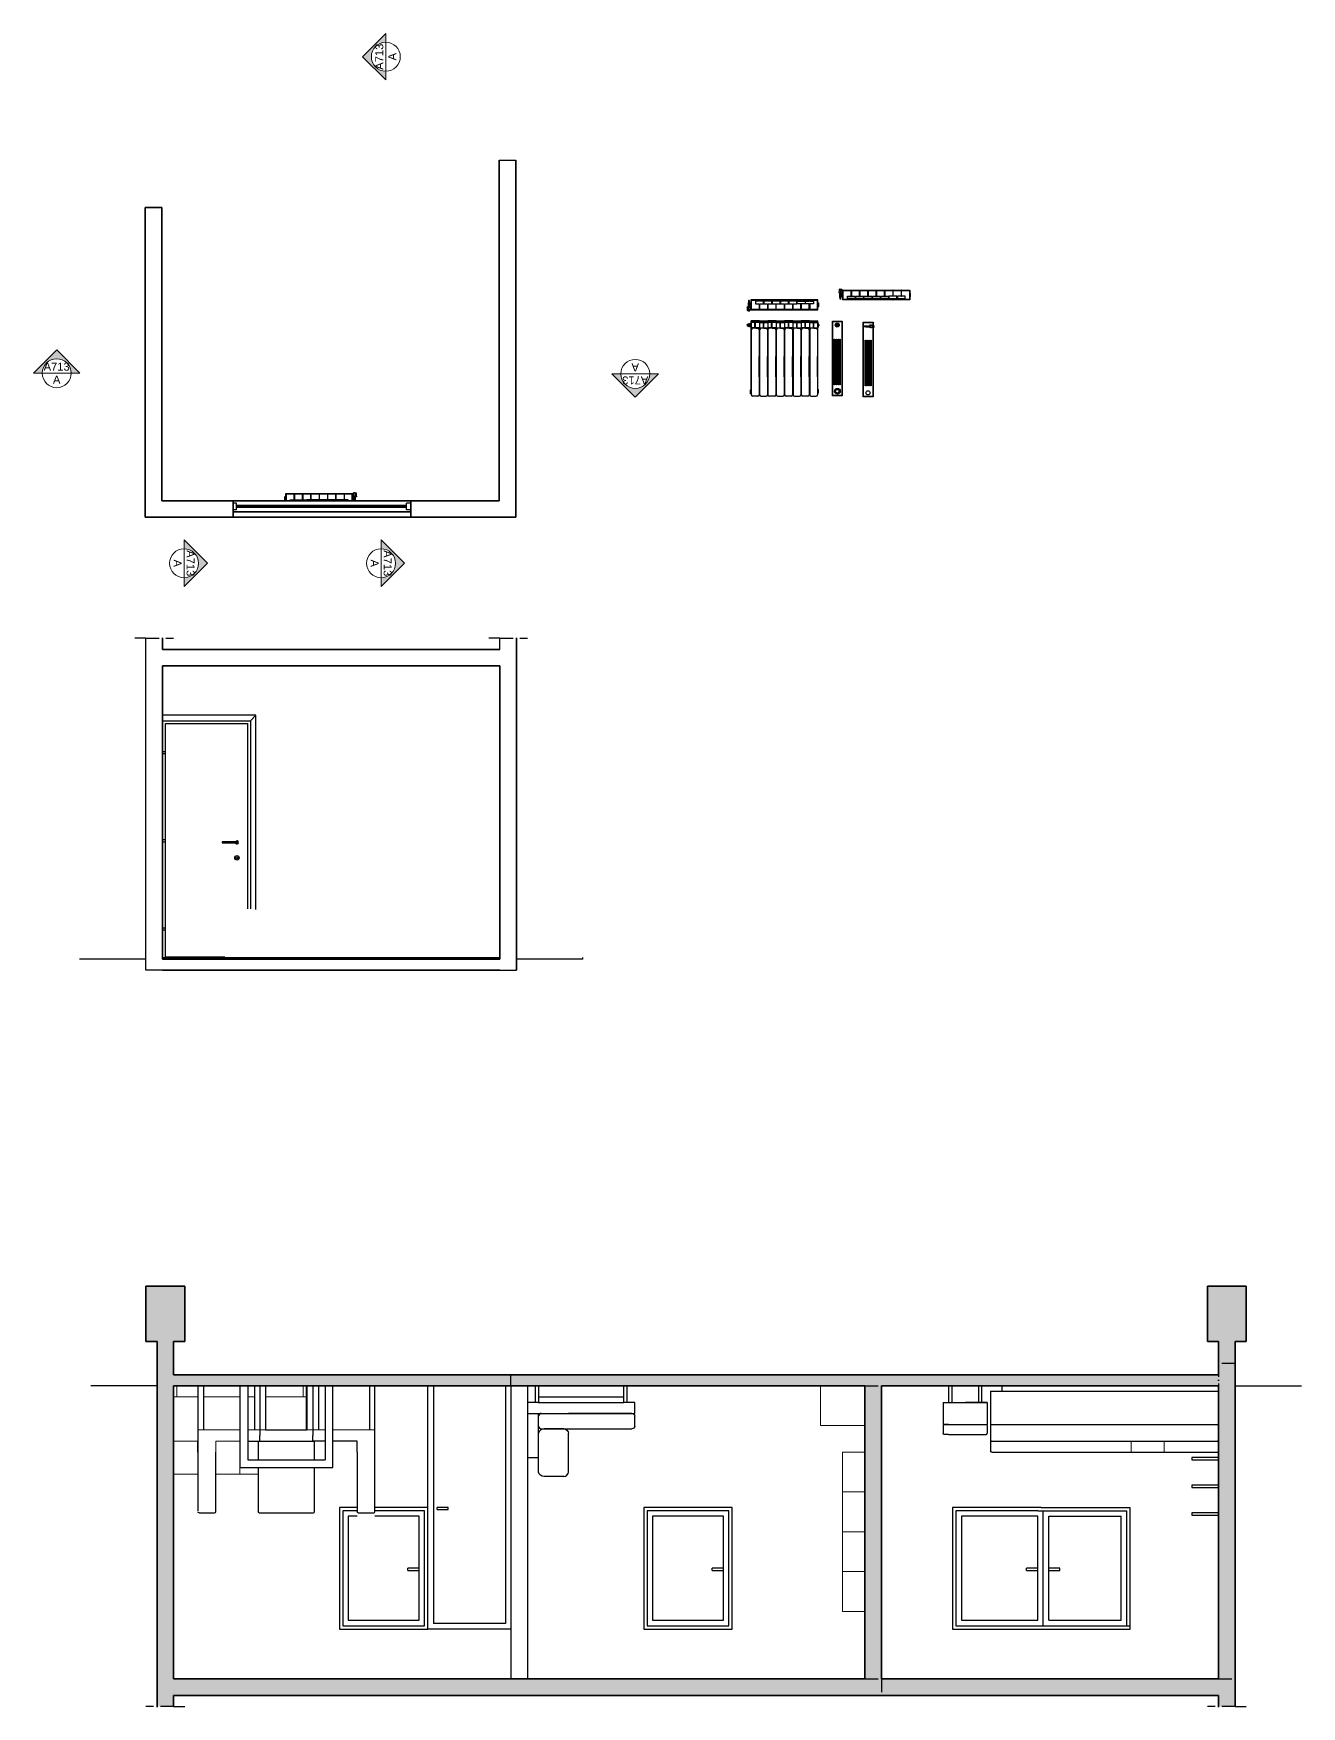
# Model space of a CAD drawing. Header units: millimetres. Extents: x 990 to 5684, y 331 to 3337.
# Drawn here: x 990 to 2137, y 921 to 2434 of the extents above; entities that cross this region are included whole.
import ezdxf
from ezdxf.enums import TextEntityAlignment as Align

# ---------------------------------------------------------------- set-up
doc = ezdxf.new("R2010")
doc.units = ezdxf.units.MM
doc.linetypes.add('ACAD_ISO10W100', pattern=[18, 12, -3, 0, -3])
doc.layers.get('0').update_dxf_attribs({"color": 255})
for name, color, linetype, lineweight in [('A-FLOR-LEVL', 255, 'Continuous', 35), ('A-FURN', 8, 'Continuous', 18), ('A-GLAZ-FULL', 4, 'Continuous', 25), ('A-PRSP-1', 255, 'Continuous', 40), ('A-SECT-MCUT', 255, 'Continuous', 35), ('A-WALL-FULL', 255, 'Continuous', 35), ('A-WALL-FULL-EXTR', 255, 'Continuous', 35), ('A-WALL-FULL-INTR', 255, 'Continuous', 35)]:
    doc.layers.add(name, color=color, linetype=linetype, lineweight=lineweight)
for name, color, linetype in [('A-FURN2', 8, 'Continuous'), ('Infissi', 5, 'Continuous'), ('retino', 254, 'ACAD_ISO10W100'), ('sezioni', 7, 'ACAD_ISO10W100')]:
    doc.layers.add(name, color=color, linetype=linetype)
doc.styles.get("Standard").update_dxf_attribs({"font": 'arial.ttf'})

# ---------------------------------------------------------------- blocks, each defined once
blk = doc.blocks.new('SYMBOL')
at = {"layer": 'A-PRSP-1', "linetype": 'Continuous', "lineweight": 20}
h = blk.add_hatch(color=256, dxfattribs=at)
h.dxf.hatch_style = 1
h.paths.add_polyline_path([(11.206, 4.948), (11.316, 4.948, -1), (11.678, 4.948), (11.788, 4.948), (11.497, 5.241)])
at = {"linetype": 'Continuous', "lineweight": 20}
blk.add_line((11.316, 4.948), (11.678, 4.948), dxfattribs=at)
at = {"layer": 'A-PRSP-1', "linetype": 'Continuous', "lineweight": 20}
for p, q in [((11.206, 4.948), (11.497, 5.241)), ((11.788, 4.948), (11.497, 5.241)), ((11.316, 4.948), (11.206, 4.948)), ((11.678, 4.948), (11.788, 4.948))]:
    blk.add_line(p, q, dxfattribs=at)
blk.add_circle((11.497, 4.948), 0.181, dxfattribs=at)
at = {"linetype": 'Continuous', "lineweight": 20}
for tag, p in [('TAVOLA', (11.497, 5.08)), ('SEZIONE', (11.497, 4.918))]:
    blk.add_attdef(tag, text='', height=0.1, dxfattribs=at).set_placement(p, align=Align.TOP_CENTER)
blk = doc.blocks.new('A$C55542241')
at = {"xscale": 19.50110641980523, "yscale": 19.50110641980523, "zscale": 19.50110641980523}
blk.add_blockref('SYMBOL', (-218.53, -92.96), dxfattribs=at).add_auto_attribs({'SEZIONE': 'A', 'TAVOLA': 'A713'})
blk = doc.blocks.new('letto')
at = {"layer": 'A-FURN2'}
for p, q in [((0, 0.54), (2.061, 0.54)), ((0, 0.54), (0, 0.24)), ((0.1, 0.59), (0.1, 0.54)), ((2.061, 0.24), (2.061, 0.54)), ((0, 0.24), (2.061, 0.24)), ((0, 0.24), (0, 0.09)), ((2.061, 0.09), (2.061, 0.24)), ((0, 0.09), (0.01, 0.09)), ((0, 0.08), (0, 0)), ((0.01, 0.09), (2.051, 0.09)), ((2.051, 0.09), (2.061, 0.09)), ((2.061, 0.08), (2.061, 0.07)), ((2.061, 0.07), (2.061, 0)), ((0.01, -0.01), (2.051, -0.01)), ((2.061, -0.06), (1.82, -0.06)), ((1.82, -0.06), (1.82, -0.08)), ((1.82, -0.08), (2.061, -0.08)), ((2.061, -0.08), (2.061, -0.06)), ((2.061, -0.31), (1.82, -0.31)), ((1.82, -0.31), (1.82, -0.33)), ((1.82, -0.33), (2.061, -0.33)), ((2.061, -0.33), (2.061, -0.31)), ((2.061, -0.56), (1.82, -0.56)), ((1.82, -0.56), (1.82, -0.58)), ((1.82, -0.58), (2.061, -0.58)), ((2.061, -0.58), (2.061, -0.56))]:
    blk.add_line(p, q, dxfattribs=at)
for points in [[(0.01, 0.09), (0.005, 0.09), (0, 0.085), (0, 0.08)], [(0.01, -0.01), (0.005, -0.01), (0, -0.005), (0, 0)], [(2.061, 0.08), (2.061, 0.085), (2.056, 0.09), (2.051, 0.09)], [(2.051, -0.01), (2.056, -0.01), (2.061, -0.005), (2.061, 0)]]:
    blk.add_open_spline(points, degree=3, dxfattribs=at)
at = {"layer": 'A-WALL-FULL'}
blk.add_line((2.061, 0.59), (2.061, 0.54), dxfattribs=at)
blk = doc.blocks.new('mobile salotto')
at = {"layer": 'A-FURN'}
for p, q in [((-0.4, -0.36), (-0.4, 0)), ((-0.4, 0), (0, 0)), ((0, 0), (0, -0.36)), ((0, -0.36), (-0.4, -0.36)), ((0, -0.6), (-0.2, -0.6)), ((-0.2, -0.6), (-0.2, -2.04)), ((0, -0.6), (0, -2.04)), ((0, -0.96), (-0.2, -0.96)), ((0, -1.32), (-0.2, -1.32)), ((0, -1.68), (-0.2, -1.68)), ((0, -2.04), (-0.2, -2.04))]:
    blk.add_line(p, q, dxfattribs=at)
blk = doc.blocks.new('divano')
at = {"layer": 'A-FURN2'}
for p, q in [((0.07, 0.65), (0.07, 0.5)), ((0.1, 0.65), (0.1, 0.5)), ((0.87, 0.5), (0.87, 0.65)), ((0.9, 0.5), (0.9, 0.65)), ((0.1, 0.5), (0, 0.5)), ((0, 0.5), (0, 0.4)), ((0.1, 0.55), (0.87, 0.55)), ((0.1, 0.5), (0.87, 0.5)), ((0.97, 0.5), (0.87, 0.5)), ((0.97, 0.4), (0.97, 0.5)), ((0, 0.4), (0.1, 0.4)), ((0, 0.4), (0, 0)), ((0.1, 0.4), (0.97, 0.4)), ((0.1, 0.4), (0.125, 0.4)), ((0.1, 0.22), (0.1, 0.4)), ((0.1, 0.375), (0.1, 0.375)), ((0.1, 0.375), (0.1, 0.375)), ((0.1, 0.285), (0.1, 0.375)), ((0.945, 0.4), (0.37, 0.4)), ((0.97, 0.375), (0.97, 0.375)), ((0.97, 0.375), (0.97, 0.375)), ((0.97, 0.285), (0.97, 0.375)), ((0.1, -0.13), (0.1, 0.22)), ((0.125, 0.26), (0.15, 0.26)), ((0.33, 0.26), (0.15, 0.26)), ((0.15, 0.26), (0.945, 0.26)), ((0.37, -0.13), (0.37, 0.22)), ((0, 0), (0.1, 0)), ((0.1, 0), (0.1, 0)), ((0.33, -0.17), (0.15, -0.17))]:
    blk.add_line(p, q, dxfattribs=at)
for points in [[(0.125, 0.4), (0.113, 0.4), (0.1, 0.387), (0.1, 0.375)], [(0.945, 0.4), (0.957, 0.4), (0.97, 0.387), (0.97, 0.375)], [(0.1, 0.285), (0.1, 0.273), (0.113, 0.26), (0.125, 0.26)], [(0.15, 0.26), (0.129, 0.26), (0.1, 0.241), (0.1, 0.22)], [(0.33, 0.26), (0.349, 0.26), (0.37, 0.239), (0.37, 0.22)], [(0.97, 0.285), (0.97, 0.273), (0.957, 0.26), (0.945, 0.26)], [(0.15, -0.17), (0.129, -0.17), (0.1, -0.151), (0.1, -0.13)], [(0.33, -0.17), (0.349, -0.17), (0.37, -0.149), (0.37, -0.13)]]:
    blk.add_open_spline(points, degree=3, dxfattribs=at)
blk = doc.blocks.new('tavolo')
blk.add_line((-0.659, 0), (-0.709, 0))
at = {"layer": 'A-FURN'}
for p, q in [((-0.181, 0), (-0.131, 0)), ((0.38, 0), (0.33, 0)), ((-1.17, -0.4), (-1.22, -0.4)), ((-1.17, -0.4), (-0.84, -0.4)), ((-0.77, -0.4), (-0.659, -0.4)), ((-0.609, -0.4), (-0.659, -0.4)), ((-0.235, -0.4), (-0.181, -0.4)), ((-0.181, -0.4), (-0.07, -0.4)), ((0, -0.4), (0.38, -0.4)), ((-1.059, -0.5), (-0.84, -0.5)), ((-1.059, -0.6), (-1.059, -0.5))]:
    blk.add_line(p, q, dxfattribs=at)
at = {"layer": 'A-FURN2'}
for p, q in [((-1.22, 0), (-1.22, -1.132)), ((-1.22, 0), (-1.17, 0)), ((-1.17, 0), (-1.17, -0.4)), ((-0.84, 0), (-0.84, -0.74)), ((-0.84, 0), (-0.77, 0)), ((-0.77, 0), (-0.77, -0.67)), ((-0.709, 0), (-0.709, -0.4)), ((-0.659, 0), (-0.659, -0.45)), ((-0.629, 0), (-0.609, 0)), ((-0.609, 0), (-0.609, -0.4)), ((-0.165, 0), (-0.235, 0)), ((-0.165, 0), (-0.235, 0)), ((-0.235, 0), (-0.235, -0.4)), ((-0.181, 0), (-0.181, -0.45)), ((-0.131, 0), (-0.131, -0.4)), ((0, 0), (-0.07, 0)), ((-0.07, 0), (-0.07, -0.67)), ((0, -0.74), (0, 0)), ((0.33, 0), (0.33, -0.4)), ((0.38, -0.6), (0.38, 0)), ((-0.659, -0.5), (-0.659, -0.45)), ((-0.609, -0.4), (-0.235, -0.4)), ((-0.181, -0.5), (-0.181, -0.45)), ((-1.22, -0.6), (-1.22, -0.5)), ((-1.059, -1.14), (-1.059, -0.6)), ((-0.77, -0.5), (-0.659, -0.5)), ((-0.675, -0.5), (-0.675, -0.67)), ((-0.659, -0.5), (-0.165, -0.5)), ((-0.07, -0.5), (-0.181, -0.5)), ((-0.165, -0.67), (-0.165, -0.5)), ((0.219, -0.5), (0, -0.5)), ((0.219, -0.6), (0.219, -0.5)), ((0.219, -0.6), (0.219, -1.14)), ((0.38, -1.14), (0.38, -0.6)), ((-0.84, -0.74), (0, -0.74)), ((-0.77, -0.67), (-0.165, -0.67)), ((-0.675, -0.74), (-0.675, -1.14)), ((-0.165, -0.67), (-0.07, -0.67)), ((-0.165, -1.14), (-0.165, -0.74)), ((-1.21, -1.15), (-1.069, -1.15)), ((-0.665, -1.15), (-0.175, -1.15)), ((0.229, -1.15), (0.37, -1.15))]:
    blk.add_line(p, q, dxfattribs=at)
for points in [[(-1.21, -1.15), (-1.215, -1.15), (-1.22, -1.145), (-1.22, -1.14)], [(-1.069, -1.15), (-1.064, -1.15), (-1.059, -1.145), (-1.059, -1.14)], [(-0.665, -1.15), (-0.67, -1.15), (-0.675, -1.145), (-0.675, -1.14)], [(-0.175, -1.15), (-0.17, -1.15), (-0.165, -1.145), (-0.165, -1.14)], [(0.229, -1.15), (0.224, -1.15), (0.219, -1.145), (0.219, -1.14)], [(0.37, -1.15), (0.375, -1.15), (0.38, -1.145), (0.38, -1.14)]]:
    blk.add_open_spline(points, degree=3, dxfattribs=at)
blk = doc.blocks.new('pouf')
at = {"layer": 'A-FURN2'}
for p, q in [((0.04, 0.44), (0.04, 0.29)), ((0.07, 0.44), (0.07, 0.29)), ((0.31, 0.44), (0.31, 0.29)), ((0.31, 0.44), (0.311, 0.44)), ((0.34, 0.29), (0.34, 0.44)), ((-0.01, 0.29), (0.39, 0.29)), ((-0.01, 0.29), (-0.01, 0.09)), ((0.39, 0.29), (0.192, 0.29)), ((0.39, 0.29), (0.34, 0.29)), ((0.39, 0.29), (0.39, 0.09)), ((-0.01, 0.09), (0.39, 0.09)), ((-0.01, 0.08), (-0.01, 0.01)), ((-0.01, 0.08), (-0.01, 0.04)), ((0.04, 0.09), (0, 0.09)), ((0.04, 0), (0, 0)), ((0.04, 0.09), (0.34, 0.09)), ((0.04, 0), (0.34, 0)), ((0.34, 0.09), (0.38, 0.09)), ((0.34, 0), (0.38, 0)), ((0.39, 0.08), (0.39, 0.01)), ((0.39, 0.08), (0.39, 0.04))]:
    blk.add_line(p, q, dxfattribs=at)
for points in [[(0, 0.09), (-0.005, 0.09), (-0.01, 0.085), (-0.01, 0.08)], [(0, 0), (-0.005, 0), (-0.01, 0.005), (-0.01, 0.01)], [(0.38, 0.09), (0.385, 0.09), (0.39, 0.085), (0.39, 0.08)], [(0.38, 0), (0.385, 0), (0.39, 0.005), (0.39, 0.01)]]:
    blk.add_open_spline(points, degree=3, dxfattribs=at)

msp = doc.modelspace()

# ---------------------------------------------------------------- hatches: boundary and pattern name
at = {"layer": 'retino'}
h = msp.add_hatch(color=256, dxfattribs=at)
h.dxf.hatch_style = 1
h.paths.add_polyline_path([(1421.6, 1221.3), (1116.6, 1221.3), (1116.6, 1211.3), (1421.6, 1211.3)])
h.paths.add_polyline_path([(1116.6, 1251.3), (1126.6, 1251.3), (1126.6, 1301.3), (1091.6, 1301.3), (1091.6, 1251.3), (1101.6, 1251.3), (1101.6, 1221.3), (1101.6, 1211.3), (1116.6, 1211.3), (1116.6, 1221.3)])
h.paths.add_polyline_path([(2061.6, 1221.3), (1421.6, 1221.3), (1421.6, 1211.3), (1741.6, 1211.3), (1756.6, 1211.3), (2061.6, 1211.3)])
h.paths.add_polyline_path([(1756.6, 1211.3), (1741.6, 1211.3), (1741.6, 946.3), (1756.6, 946.3)])
h = msp.add_hatch(color=256, dxfattribs=at)
h.dxf.hatch_style = 1
h.paths.add_polyline_path([(2076.6, 1221.3), (2076.6, 1231.3), (2061.6, 1231.3), (2061.6, 1221.3), (2061.6, 1211.3), (2061.6, 946.3), (2076.6, 946.3)])
h.paths.add_polyline_path([(2076.6, 1251.3), (2086.6, 1251.3), (2086.6, 1301.3), (2051.6, 1301.3), (2051.6, 1251.3), (2061.6, 1251.3), (2061.6, 1231.3), (2076.6, 1231.3)])
h.paths.add_polyline_path([(2076.6, 946.3), (2061.6, 946.3), (1756.6, 946.3), (1756.6, 931.3), (2061.6, 931.3), (2061.6, 921.3), (2076.6, 921.3)])
h.paths.add_polyline_path([(1756.6, 946.3), (1741.6, 946.3), (1116.6, 946.3), (1116.6, 1206.3), (1116.6, 1211.3), (1101.6, 1211.3), (1101.6, 921.3), (1116.6, 921.3), (1116.6, 931.3), (1756.6, 931.3)])

# ---------------------------------------------------------------- linework, layer by layer
for p, q in [((1411, 2319.4), (1426, 2319.4)), ((1718.3, 2199.5), (1721.2, 2199.5)), ((1718.3, 2199.5), (1718.3, 2199.3)), ((1718.3, 2199.3), (1721.2, 2199.3)), ((1718.7, 2202.5), (1718.7, 2202.8)), ((1719.5, 2202.8), (1718.7, 2202.8)), ((1719.2, 2195.3), (1719.2, 2199.1)), ((1719.2, 2199.1), (1720.3, 2199.1)), ((1719.2, 2195.3), (1720.3, 2195.3)), ((1719.5, 2202.8), (1720.9, 2202.8)), ((1719.5, 2199.1), (1719.5, 2199.3)), ((1719.5, 2193.7), (1719.5, 2195.3)), ((1720, 2193.7), (1719.5, 2193.7)), ((1719.8, 2202.8), (1719.8, 2199.3)), ((1719.8, 2195.3), (1719.8, 2193.3)), ((1720, 2199.1), (1720, 2199.3)), ((1720, 2193.7), (1720, 2195.3)), ((1720.3, 2195.3), (1720.3, 2199.1)), ((1720.3, 2197.8), (1721.1, 2197.8)), ((1720.3, 2196.6), (1721.1, 2196.6)), ((1721.3, 2198.4), (1721.1, 2198.4)), ((1721.1, 2196), (1721.1, 2198.4)), ((1721.3, 2196), (1721.1, 2196)), ((1721.2, 2199.5), (1721.2, 2199.3)), ((1721.3, 2195.6), (1721.3, 2199.4)), ((1721.7, 2199.4), (1721.3, 2199.4)), ((1721.7, 2195.6), (1721.3, 2195.6)), ((1740.9, 2194.3), (1740.9, 2196.5)), ((1740.9, 2196.5), (1744.3, 2196.5)), ((1744.3, 2194.3), (1740.9, 2194.3)), ((1744.3, 2196.5), (1744.3, 2201.9)), ((1744.3, 2201.9), (1744.7, 2201.9)), ((1744.3, 2193.1), (1744.3, 2194.3)), ((1744.7, 2201.9), (1744.7, 2196.5)), ((1744.7, 2196.5), (1748, 2196.5)), ((1748, 2194.3), (1744.7, 2194.3)), ((1744.7, 2194.3), (1744.7, 2193.1)), ((1748, 2196.5), (1748, 2194.3)), ((1774.8, 2201.9), (1774.4, 2201.9)), ((1774.8, 2201.5), (1774.4, 2201.5)), ((1774.4, 2196.5), (1774.8, 2196.5)), ((1774.8, 2193.5), (1774.4, 2193.5)), ((1782.3, 2199.4), (1782.7, 2199.4)), ((1782.3, 2195.6), (1782.7, 2195.6)), ((1782.7, 2195.6), (1782.7, 2199.4)), ((1782.7, 2199), (1783, 2199)), ((1782.7, 2196), (1783, 2196)), ((1783, 2196), (1783, 2199)), ((1635.3, 2186.8), (1638.2, 2186.8)), ((1635.3, 2186.6), (1635.3, 2186.8)), ((1635.3, 2186.6), (1638.2, 2186.6)), ((1635.6, 2183.6), (1635.6, 2183.3)), ((1636.5, 2183.3), (1635.6, 2183.3)), ((1636.2, 2190.8), (1636.2, 2187)), ((1636.2, 2190.8), (1637.3, 2190.8)), ((1636.2, 2187), (1637.3, 2187)), ((1636.5, 2192.4), (1636.5, 2190.8)), ((1637, 2192.4), (1636.5, 2192.4)), ((1636.5, 2187), (1636.5, 2186.8)), ((1636.5, 2183.3), (1637.8, 2183.3)), ((1636.7, 2190.8), (1636.7, 2192.8)), ((1636.7, 2183.3), (1636.7, 2186.8)), ((1637, 2192.4), (1637, 2190.8)), ((1637, 2187), (1637, 2186.8)), ((1637.3, 2190.8), (1637.3, 2187)), ((1637.3, 2189.5), (1638.1, 2189.5)), ((1637.3, 2188.3), (1638.1, 2188.3)), ((1638.3, 2190.1), (1638.1, 2190.1)), ((1638.1, 2190.1), (1638.1, 2187.7)), ((1638.3, 2187.7), (1638.1, 2187.7)), ((1638.2, 2186.6), (1638.2, 2186.8)), ((1638.7, 2190.5), (1638.3, 2190.5)), ((1638.3, 2190.5), (1638.3, 2186.7)), ((1638.7, 2186.7), (1638.3, 2186.7)), ((1661.3, 2191.8), (1657.9, 2191.8)), ((1657.9, 2191.8), (1657.9, 2189.6)), ((1657.9, 2189.6), (1661.3, 2189.6)), ((1661.6, 2193.1), (1661.3, 2193.1)), ((1661.3, 2193.1), (1661.3, 2191.8)), ((1661.3, 2189.6), (1661.3, 2184.2)), ((1661.3, 2184.2), (1661.6, 2184.2)), ((1661.6, 2191.8), (1661.6, 2193.1)), ((1665, 2191.8), (1661.6, 2191.8)), ((1661.6, 2184.2), (1661.6, 2189.6)), ((1661.6, 2189.6), (1665, 2189.6)), ((1665, 2189.6), (1665, 2191.8)), ((1691.8, 2193.1), (1691.4, 2193.1)), ((1691.8, 2192.6), (1691.4, 2192.6)), ((1691.4, 2189.6), (1691.8, 2189.6)), ((1691.8, 2184.6), (1691.4, 2184.6)), ((1691.8, 2184.2), (1691.4, 2184.2)), ((1699.3, 2190.5), (1699.7, 2190.5)), ((1699.3, 2186.7), (1699.7, 2186.7)), ((1699.7, 2190.5), (1699.7, 2186.7)), ((1699.7, 2190.1), (1699.9, 2190.1)), ((1699.7, 2187.1), (1699.9, 2187.1)), ((1699.9, 2190.1), (1699.9, 2187.1)), ((1744.7, 2193.1), (1744.3, 2193.1)), ((1774.8, 2193.1), (1774.4, 2193.1)), ((1635.7, 2170.2), (1637.8, 2170.2)), ((1636.8, 2169.1), (1636.8, 2171.3)), ((1638.4, 2171.7), (1638.2, 2171.7)), ((1638.2, 2170.9), (1638.2, 2171.7)), ((1638.2, 2168.8), (1638.2, 2170.9)), ((1638.4, 2168.8), (1638.2, 2168.8)), ((1638.4, 2168.4), (1638.4, 2172.1)), ((1638.8, 2172.1), (1638.4, 2172.1)), ((1638.8, 2168.4), (1638.4, 2168.4)), ((1638.8, 2142), (1638.8, 2174.2)), ((1646.3, 2174.2), (1638.8, 2174.2)), ((1642.3, 2172.6), (1638.8, 2172.6)), ((1638.8, 2172.6), (1638.8, 2167.8)), ((1638.8, 2172.6), (1638.8, 2167.8)), ((1642.3, 2167.8), (1638.8, 2167.8)), ((1639, 2172.6), (1639, 2174.2)), ((1642.3, 2173.8), (1639, 2173.8)), ((1639, 2166.1), (1639, 2142)), ((1642.3, 2167.4), (1640.3, 2167.4)), ((1642.3, 2167.4), (1642.3, 2173.8)), ((1646.2, 2173.8), (1642.8, 2173.8)), ((1642.8, 2167.4), (1642.8, 2173.8)), ((1646.3, 2172.6), (1642.8, 2172.6)), ((1646.3, 2167.8), (1642.8, 2167.8)), ((1642.8, 2167.4), (1644.9, 2167.4)), ((1646.2, 2172.6), (1646.2, 2174.2)), ((1646.2, 2166.1), (1646.2, 2142)), ((1646.3, 2174.2), (1653.9, 2174.2)), ((1646.3, 2172.6), (1649.9, 2172.6)), ((1646.3, 2172.6), (1646.3, 2167.8)), ((1646.3, 2172.6), (1646.3, 2167.8)), ((1646.3, 2167.8), (1649.9, 2167.8)), ((1646.5, 2172.6), (1646.5, 2174.2)), ((1646.5, 2173.8), (1649.9, 2173.8)), ((1646.5, 2166.1), (1646.5, 2142)), ((1649.9, 2167.4), (1647.8, 2167.4)), ((1649.9, 2167.4), (1649.9, 2173.8)), ((1650.3, 2173.8), (1653.7, 2173.8)), ((1650.3, 2167.4), (1650.3, 2173.8)), ((1650.3, 2172.6), (1653.9, 2172.6)), ((1650.3, 2167.8), (1653.9, 2167.8)), ((1650.3, 2167.4), (1652.4, 2167.4)), ((1653.7, 2172.6), (1653.7, 2174.2)), ((1653.7, 2166.1), (1653.7, 2142)), ((1661.4, 2174.2), (1653.9, 2174.2)), ((1657.4, 2172.6), (1653.9, 2172.6)), ((1653.9, 2172.6), (1653.9, 2167.8)), ((1653.9, 2172.6), (1653.9, 2167.8)), ((1653.9, 2172.6), (1653.9, 2167.8)), ((1653.9, 2172.6), (1653.9, 2167.8)), ((1657.4, 2167.8), (1653.9, 2167.8)), ((1654, 2172.6), (1654, 2174.2)), ((1657.4, 2173.8), (1654, 2173.8)), ((1654, 2166.1), (1654, 2142)), ((1657.4, 2167.4), (1655.3, 2167.4)), ((1657.4, 2167.4), (1657.4, 2173.8)), ((1661.2, 2173.8), (1657.9, 2173.8)), ((1657.9, 2167.4), (1657.9, 2173.8)), ((1661.4, 2172.6), (1657.9, 2172.6)), ((1661.4, 2167.8), (1657.9, 2167.8)), ((1657.9, 2167.4), (1659.9, 2167.4)), ((1661.2, 2172.6), (1661.2, 2174.2)), ((1661.2, 2166.1), (1661.2, 2142)), ((1661.4, 2174.2), (1669, 2174.2)), ((1661.4, 2172.6), (1661.4, 2167.8)), ((1661.4, 2172.6), (1665, 2172.6)), ((1661.4, 2172.6), (1661.4, 2167.8)), ((1661.4, 2167.8), (1665, 2167.8)), ((1661.6, 2172.6), (1661.6, 2174.2)), ((1661.6, 2173.8), (1665, 2173.8)), ((1661.6, 2166.1), (1661.6, 2142)), ((1665, 2167.4), (1662.9, 2167.4)), ((1665, 2167.4), (1665, 2173.8)), ((1665.4, 2173.8), (1668.8, 2173.8)), ((1665.4, 2167.4), (1665.4, 2173.8)), ((1665.4, 2172.6), (1669, 2172.6)), ((1665.4, 2167.8), (1669, 2167.8)), ((1665.4, 2167.4), (1667.5, 2167.4)), ((1668.8, 2172.6), (1668.8, 2174.2)), ((1668.8, 2166.1), (1668.8, 2142)), ((1676.5, 2174.2), (1669, 2174.2)), ((1669, 2172.6), (1669, 2167.8)), ((1669, 2172.6), (1669, 2167.8)), ((1672.5, 2172.6), (1669, 2172.6)), ((1669, 2172.6), (1669, 2167.8)), ((1669, 2172.6), (1669, 2167.8)), ((1672.5, 2167.8), (1669, 2167.8)), ((1669.1, 2172.6), (1669.1, 2174.2)), ((1672.5, 2173.8), (1669.1, 2173.8)), ((1669.1, 2166.1), (1669.1, 2142)), ((1672.5, 2167.4), (1670.4, 2167.4)), ((1672.5, 2167.4), (1672.5, 2173.8)), ((1676.3, 2173.8), (1672.9, 2173.8)), ((1672.9, 2167.4), (1672.9, 2173.8)), ((1676.5, 2172.6), (1672.9, 2172.6)), ((1676.5, 2167.8), (1672.9, 2167.8)), ((1672.9, 2167.4), (1675, 2167.4)), ((1676.3, 2172.6), (1676.3, 2174.2)), ((1676.3, 2166.1), (1676.3, 2142)), ((1676.5, 2174.2), (1684, 2174.2)), ((1676.5, 2172.6), (1680.1, 2172.6)), ((1676.5, 2172.6), (1676.5, 2167.8)), ((1676.5, 2172.6), (1676.5, 2167.8)), ((1676.5, 2167.8), (1680.1, 2167.8)), ((1676.7, 2172.6), (1676.7, 2174.2)), ((1676.7, 2173.8), (1680.1, 2173.8)), ((1676.7, 2166.1), (1676.7, 2142)), ((1680.1, 2167.4), (1678, 2167.4)), ((1680.1, 2167.4), (1680.1, 2173.8)), ((1680.5, 2173.8), (1683.9, 2173.8)), ((1680.5, 2167.4), (1680.5, 2173.8)), ((1680.5, 2172.6), (1684, 2172.6)), ((1680.5, 2167.8), (1684, 2167.8)), ((1680.5, 2167.4), (1682.6, 2167.4)), ((1683.9, 2172.6), (1683.9, 2174.2)), ((1683.9, 2166.1), (1683.9, 2142)), ((1691.6, 2174.2), (1684, 2174.2)), ((1684, 2172.6), (1684, 2167.8)), ((1684, 2172.6), (1684, 2167.8)), ((1687.6, 2172.6), (1684, 2172.6)), ((1684, 2172.6), (1684, 2167.8)), ((1684, 2172.6), (1684, 2167.8)), ((1687.6, 2167.8), (1684, 2167.8)), ((1684.2, 2172.6), (1684.2, 2174.2)), ((1687.6, 2173.8), (1684.2, 2173.8)), ((1684.2, 2166.1), (1684.2, 2142)), ((1687.6, 2167.4), (1685.5, 2167.4)), ((1687.6, 2167.4), (1687.6, 2173.8)), ((1691.4, 2173.8), (1688, 2173.8)), ((1688, 2167.4), (1688, 2173.8)), ((1691.6, 2172.6), (1688, 2172.6)), ((1691.6, 2167.8), (1688, 2167.8)), ((1688, 2167.4), (1690.1, 2167.4)), ((1691.4, 2172.6), (1691.4, 2174.2)), ((1691.4, 2166.1), (1691.4, 2142)), ((1691.6, 2174.2), (1699.1, 2174.2)), ((1691.6, 2172.6), (1691.6, 2167.8)), ((1691.6, 2172.6), (1695.1, 2172.6)), ((1691.6, 2172.6), (1691.6, 2167.8)), ((1691.6, 2167.8), (1695.1, 2167.8)), ((1691.8, 2172.6), (1691.8, 2174.2)), ((1691.8, 2173.8), (1695.1, 2173.8)), ((1691.8, 2166.1), (1691.8, 2142)), ((1695.1, 2167.4), (1693.1, 2167.4)), ((1695.1, 2167.4), (1695.1, 2173.8)), ((1695.6, 2173.8), (1699, 2173.8)), ((1695.6, 2167.4), (1695.6, 2173.8)), ((1695.6, 2172.6), (1699.1, 2172.6)), ((1695.6, 2167.8), (1699.1, 2167.8)), ((1695.6, 2167.4), (1697.7, 2167.4)), ((1699, 2172.6), (1699, 2174.2)), ((1699, 2166.1), (1699, 2142)), ((1699.1, 2142), (1699.1, 2174.2)), ((1699.1, 2172.6), (1699.1, 2167.8)), ((1699.1, 2172.6), (1699.1, 2167.8)), ((1699.1, 2172.1), (1699.5, 2172.1)), ((1699.1, 2168.4), (1699.5, 2168.4)), ((1699.5, 2168.4), (1699.5, 2172.1)), ((1699.5, 2171.7), (1699.7, 2171.7)), ((1699.5, 2168.8), (1699.7, 2168.8)), ((1699.7, 2168.8), (1699.7, 2171.7)), ((1699.7, 2170.8), (1700, 2170.8)), ((1699.7, 2169.6), (1700, 2169.6)), ((1700, 2170.8), (1700, 2170.8)), ((1700, 2170.8), (1700, 2169.6)), ((1742.5, 2169.2), (1740.4, 2169.2)), ((1740.8, 2169.5), (1742.5, 2169.5)), ((1740.8, 2169.5), (1740.8, 2168.9)), ((1740.8, 2168.9), (1742.5, 2168.9)), ((1742.5, 2169.7), (1746.2, 2169.7)), ((1742.5, 2168.7), (1742.5, 2169.7)), ((1742.5, 2168.7), (1746.2, 2168.7)), ((1746.2, 2168.7), (1746.2, 2169.7)), ((1746.2, 2169.5), (1746.4, 2169.5)), ((1746.2, 2168.9), (1746.4, 2168.9)), ((1746.4, 2167.8), (1746.4, 2170.7)), ((1746.6, 2170.7), (1746.4, 2170.7)), ((1749.9, 2169.2), (1746.4, 2169.2)), ((1746.6, 2167.8), (1746.4, 2167.8)), ((1746.6, 2167.8), (1746.6, 2170.7)), ((1749.9, 2169), (1749.9, 2170.3)), ((1749.9, 2169), (1749.9, 2168.1)), ((1638.8, 2123.5), (1638.8, 2142)), ((1639, 2142), (1639, 2123.5)), ((1646.2, 2123.5), (1646.2, 2142)), ((1646.5, 2142), (1646.5, 2123.5)), ((1653.7, 2123.5), (1653.7, 2142)), ((1654, 2142), (1654, 2123.5)), ((1661.2, 2123.5), (1661.2, 2142)), ((1661.6, 2142), (1661.6, 2123.5)), ((1668.8, 2123.5), (1668.8, 2142)), ((1669.1, 2142), (1669.1, 2123.5)), ((1676.3, 2123.5), (1676.3, 2142)), ((1676.7, 2142), (1676.7, 2123.5)), ((1683.9, 2123.5), (1683.9, 2142)), ((1684.2, 2142), (1684.2, 2123.5)), ((1691.4, 2123.5), (1691.4, 2142)), ((1691.8, 2142), (1691.8, 2123.5)), ((1699, 2123.5), (1699, 2142)), ((1699.1, 2123.5), (1699.1, 2142)), ((1638.8, 2111.9), (1638.8, 2123.5)), ((1639, 2123.5), (1639, 2107.3)), ((1646.2, 2123.5), (1646.2, 2107.3)), ((1646.5, 2123.5), (1646.5, 2107.3)), ((1653.7, 2123.5), (1653.7, 2107.3)), ((1654, 2123.5), (1654, 2107.3)), ((1661.2, 2123.5), (1661.2, 2107.3)), ((1661.6, 2123.5), (1661.6, 2107.3)), ((1668.8, 2123.5), (1668.8, 2107.3)), ((1669.1, 2123.5), (1669.1, 2107.3)), ((1676.3, 2123.5), (1676.3, 2107.3)), ((1676.7, 2123.5), (1676.7, 2107.3)), ((1683.9, 2123.5), (1683.9, 2107.3)), ((1684.2, 2123.5), (1684.2, 2107.3)), ((1691.4, 2123.5), (1691.4, 2107.3)), ((1691.8, 2123.5), (1691.8, 2107.3)), ((1699, 2123.5), (1699, 2107.3)), ((1699.1, 2112.3), (1699.1, 2123.5)), ((1639, 2111.9), (1638.4, 2111.9)), ((1638.4, 2108.2), (1638.4, 2111.9)), ((1639, 2108.2), (1638.4, 2108.2)), ((1644.9, 2106), (1640.3, 2106)), ((1646.2, 2111.9), (1646.3, 2111.9)), ((1646.2, 2108.2), (1646.3, 2108.2)), ((1646.5, 2111.9), (1646.3, 2111.9)), ((1646.5, 2108.2), (1646.3, 2108.2)), ((1647.8, 2106), (1652.4, 2106)), ((1653.7, 2111.9), (1653.9, 2111.9)), ((1653.7, 2108.2), (1653.9, 2108.2)), ((1654, 2111.9), (1653.9, 2111.9)), ((1654, 2108.2), (1653.9, 2108.2)), ((1659.9, 2106), (1655.3, 2106)), ((1661.2, 2111.9), (1661.4, 2111.9)), ((1661.2, 2108.2), (1661.4, 2108.2)), ((1661.6, 2111.9), (1661.4, 2111.9)), ((1661.6, 2108.2), (1661.4, 2108.2)), ((1662.9, 2106), (1667.5, 2106)), ((1668.8, 2111.9), (1669, 2111.9)), ((1668.8, 2108.2), (1669, 2108.2)), ((1669.1, 2111.9), (1669, 2111.9)), ((1669.1, 2108.2), (1669, 2108.2)), ((1675, 2106), (1670.4, 2106)), ((1676.3, 2111.9), (1676.5, 2111.9)), ((1676.3, 2108.2), (1676.5, 2108.2)), ((1676.7, 2111.9), (1676.5, 2111.9)), ((1676.7, 2108.2), (1676.5, 2108.2)), ((1678, 2106), (1682.6, 2106)), ((1683.9, 2111.9), (1684, 2111.9)), ((1683.9, 2108.2), (1684, 2108.2)), ((1684.2, 2111.9), (1684, 2111.9)), ((1684.2, 2108.2), (1684, 2108.2)), ((1690.1, 2106), (1685.5, 2106)), ((1691.4, 2111.9), (1691.6, 2111.9)), ((1691.4, 2108.2), (1691.6, 2108.2)), ((1691.8, 2111.9), (1691.6, 2111.9)), ((1691.8, 2108.2), (1691.6, 2108.2)), ((1693.1, 2106), (1697.7, 2106)), ((1698.9, 2112.3), (1699.1, 2112.3)), ((1698.9, 2112.3), (1699.5, 2112.3)), ((1698.9, 2108.7), (1699.5, 2108.7)), ((1699.1, 2112.3), (1699.1, 2112.3)), ((1699.5, 2108.7), (1699.5, 2112.3)), ((1699.5, 2112), (1699.7, 2112)), ((1699.5, 2109), (1699.7, 2109)), ((1699.7, 2109), (1699.7, 2112)), ((1217.3, 2011.9), (1217.3, 2014.9)), ((1217.5, 2014.9), (1217.3, 2014.9)), ((1217.9, 2015.3), (1217.5, 2015.3)), ((1217.5, 2011.5), (1217.5, 2015.3)), ((1225.5, 2017.8), (1225.8, 2017.8)), ((1225.5, 2017.3), (1225.8, 2017.3)), ((1225.8, 2012.4), (1225.5, 2012.4)), ((1252.2, 2012.4), (1252.2, 2011.5)), ((1255.6, 2012.4), (1252.2, 2012.4)), ((1255.9, 2017.8), (1255.6, 2017.8)), ((1255.6, 2017.8), (1255.6, 2012.4)), ((1255.9, 2012.4), (1255.9, 2017.8)), ((1259.3, 2012.4), (1255.9, 2012.4)), ((1259.3, 2011.5), (1259.3, 2012.4)), ((1278.6, 2015.3), (1278.9, 2015.3)), ((1278.9, 2011.5), (1278.9, 2015.3)), ((1278.9, 2014.3), (1279.1, 2014.3)), ((1281.9, 2015.4), (1279, 2015.4)), ((1279, 2015.4), (1279, 2015.1)), ((1281.9, 2015.1), (1279, 2015.1)), ((1279.1, 2011.9), (1279.1, 2014.3)), ((1280, 2013.7), (1279.1, 2013.7)), ((1280, 2012.4), (1279.1, 2012.4)), ((1280.7, 2018.6), (1279.4, 2018.6)), ((1280, 2011.5), (1280, 2014.9)), ((1281, 2014.9), (1280, 2014.9)), ((1280.2, 2014.9), (1280.2, 2015.1)), ((1280.5, 2018.6), (1280.5, 2015.1)), ((1280.7, 2018.6), (1281.6, 2018.6)), ((1280.8, 2014.9), (1280.8, 2015.1)), ((1281, 2011.5), (1281, 2014.9)), ((1281.6, 2018.4), (1281.6, 2018.6)), ((1281.9, 2015.4), (1281.9, 2015.1)), ((1170.4, 2011.5), (1217.9, 2011.5)), ((1217.5, 2011.9), (1217.3, 2011.9)), ((1217.9, 2011.5), (1217.5, 2011.5)), ((1245.4, 2001.3), (1245.4, 2001.3)), ((1278.6, 2011.5), (1278.9, 2011.5)), ((1278.9, 2011.9), (1279.1, 2011.9)), ((1331, 2001.7), (1331, 2001.3)), ((1091.6, 1587.1), (1091.6, 1887.1)), ((1411.6, 1877.1), (1411.6, 1887.1)), ((1191, 1817.6), (1106.6, 1817.6)), ((1186, 1812.6), (1191, 1817.6)), ((1191, 1642), (1191, 1817.6)), ((1106.6, 1812.6), (1186, 1812.6)), ((1186, 1812.6), (1186, 1642.5)), ((1109.1, 1784.6), (1106.6, 1784.6)), ((1109.1, 1782.6), (1106.6, 1782.6)), ((1109.1, 1704.9), (1106.6, 1704.9)), ((1109.1, 1702.9), (1106.6, 1702.9)), ((1109.1, 1625.1), (1106.6, 1625.1)), ((1109.1, 1625.1), (1106.6, 1625.1)), ((1109.1, 1623.1), (1106.6, 1623.1)), ((1091.6, 1597.1), (1031.6, 1597.1)), ((1106.6, 1598.6), (1411.6, 1598.6)), ((1109.1, 1599.1), (1163, 1599.1)), ((1486.6, 1597.1), (1426.6, 1597.1)), ((1486.6, 1597.1), (1486.6, 1598.6)), ((1106.6, 1587.1), (1091.6, 1587.1)), ((1411.6, 1587.1), (1426.6, 1587.1)), ((1101.6, 1211.3), (1041.6, 1211.3)), ((2061.6, 1211.3), (1756.6, 1211.3)), ((2076.6, 1211.3), (2136.6, 1211.3))]:
    msp.add_line(p, q)
for points in [[(1774.4, 2193.1), (1721.7, 2193.1), (1721.7, 2201.9), (1774.4, 2201.9)], [(1774.4, 2193.5), (1722, 2193.5), (1722, 2201.5), (1774.4, 2201.5)], [(1732.9, 2196.5), (1732.9, 2194.3), (1729.6, 2194.3), (1729.6, 2193.1), (1729.2, 2193.1), (1729.2, 2194.3), (1725.9, 2194.3), (1725.9, 2196.5), (1729.2, 2196.5), (1729.2, 2201.9), (1729.6, 2201.9), (1729.6, 2196.5), (1732.9, 2196.5)], [(1740.5, 2196.5), (1740.5, 2194.3), (1737.1, 2194.3), (1737.1, 2193.1), (1736.8, 2193.1), (1736.8, 2194.3), (1733.4, 2194.3), (1733.4, 2196.5), (1736.8, 2196.5), (1736.8, 2201.9), (1737.1, 2201.9), (1737.1, 2196.5), (1740.5, 2196.5)], [(1755.6, 2196.5), (1755.6, 2194.3), (1752.2, 2194.3), (1752.2, 2193.1), (1751.8, 2193.1), (1751.8, 2194.3), (1748.5, 2194.3), (1748.5, 2196.5), (1751.8, 2196.5), (1751.8, 2201.9), (1752.2, 2201.9), (1752.2, 2196.5), (1755.6, 2196.5)], [(1763.1, 2196.5), (1763.1, 2194.3), (1759.7, 2194.3), (1759.7, 2193.1), (1759.4, 2193.1), (1759.4, 2194.3), (1756, 2194.3), (1756, 2196.5), (1759.4, 2196.5), (1759.4, 2201.9), (1759.7, 2201.9), (1759.7, 2196.5), (1763.1, 2196.5)], [(1763.5, 2196.5), (1763.5, 2194.3), (1766.9, 2194.3), (1766.9, 2193.1), (1767.3, 2193.1), (1767.3, 2194.3), (1770.6, 2194.3), (1770.6, 2196.5), (1767.3, 2196.5), (1767.3, 2201.9), (1766.9, 2201.9), (1766.9, 2196.5), (1763.5, 2196.5)], [(1774.4, 2201.9), (1774.4, 2196.5), (1771.1, 2196.5)], [(1771.1, 2196.5), (1771.1, 2194.3), (1774.4, 2194.3), (1774.4, 2193.1)], [(1774.8, 2201.9), (1782.3, 2201.9), (1782.3, 2193.1), (1774.8, 2193.1)], [(1774.8, 2193.1), (1774.8, 2194.3), (1778.2, 2194.3), (1778.2, 2196.5), (1774.8, 2196.5), (1774.8, 2201.9)], [(1774.8, 2201.5), (1782, 2201.5), (1782, 2193.5), (1774.8, 2193.5)], [(1691.4, 2193.1), (1638.7, 2193.1), (1638.7, 2184.2), (1691.4, 2184.2)], [(1691.4, 2192.6), (1639, 2192.6), (1639, 2184.6), (1691.4, 2184.6)], [(1649.9, 2189.6), (1649.9, 2191.8), (1646.6, 2191.8), (1646.6, 2193.1), (1646.2, 2193.1), (1646.2, 2191.8), (1642.8, 2191.8), (1642.8, 2189.6), (1646.2, 2189.6), (1646.2, 2184.2), (1646.6, 2184.2), (1646.6, 2189.6), (1649.9, 2189.6)], [(1657.5, 2189.6), (1657.5, 2191.8), (1654.1, 2191.8), (1654.1, 2193.1), (1653.7, 2193.1), (1653.7, 2191.8), (1650.4, 2191.8), (1650.4, 2189.6), (1653.7, 2189.6), (1653.7, 2184.2), (1654.1, 2184.2), (1654.1, 2189.6), (1657.5, 2189.6)], [(1672.5, 2189.6), (1672.5, 2191.8), (1669.2, 2191.8), (1669.2, 2193.1), (1668.8, 2193.1), (1668.8, 2191.8), (1665.4, 2191.8), (1665.4, 2189.6), (1668.8, 2189.6), (1668.8, 2184.2), (1669.2, 2184.2), (1669.2, 2189.6), (1672.5, 2189.6)], [(1680.1, 2189.6), (1680.1, 2191.8), (1676.7, 2191.8), (1676.7, 2193.1), (1676.3, 2193.1), (1676.3, 2191.8), (1673, 2191.8), (1673, 2189.6), (1676.3, 2189.6), (1676.3, 2184.2), (1676.7, 2184.2), (1676.7, 2189.6), (1680.1, 2189.6)], [(1680.5, 2189.6), (1680.5, 2191.8), (1683.9, 2191.8), (1683.9, 2193.1), (1684.2, 2193.1), (1684.2, 2191.8), (1687.6, 2191.8), (1687.6, 2189.6), (1684.2, 2189.6), (1684.2, 2184.2), (1683.9, 2184.2), (1683.9, 2189.6), (1680.5, 2189.6)], [(1688.1, 2189.6), (1688.1, 2191.8), (1691.4, 2191.8), (1691.4, 2193.1)], [(1691.4, 2184.2), (1691.4, 2189.6), (1688.1, 2189.6)], [(1691.8, 2184.2), (1699.3, 2184.2), (1699.3, 2193.1), (1691.8, 2193.1)], [(1691.8, 2193.1), (1691.8, 2191.8), (1695.1, 2191.8), (1695.1, 2189.6), (1691.8, 2189.6), (1691.8, 2184.2)], [(1691.8, 2184.6), (1699, 2184.6), (1699, 2192.6), (1691.8, 2192.6)], [(1717.4, 2169.1), (1716, 2169.1), (1715.3, 2170.3), (1716, 2171.4), (1717.4, 2171.4), (1718, 2170.3), (1717.4, 2169.1)], [(1749.1, 2168.1), (1749.1, 2164.7), (1749.1, 2157.3), (1749.1, 2105.4), (1740.2, 2105.4), (1740.2, 2157.3), (1740.2, 2164.7), (1740.2, 2172.8), (1749.1, 2172.8), (1749.1, 2170.3)], [(1748.8, 2168.1), (1748.8, 2164.7), (1748.8, 2157.3), (1748.8, 2105.7), (1740.5, 2105.7), (1740.5, 2157.3), (1740.5, 2164.7), (1740.5, 2172.5), (1748.8, 2172.5), (1748.8, 2170.3)], [(1717.8, 2112.3), (1715.7, 2112.3), (1714.7, 2110.5), (1715.7, 2108.7), (1717.8, 2108.7), (1718.8, 2110.5), (1717.8, 2112.3)], [(1225.5, 2017.8), (1217.9, 2017.8), (1217.9, 2011.5)], [(1225.5, 2017.3), (1218.3, 2017.3), (1218.3, 2011.5)], [(1222.1, 2011.5), (1222.1, 2012.4), (1225.5, 2012.4), (1225.5, 2017.8)], [(1278.6, 2011.5), (1278.6, 2017.8), (1225.8, 2017.8)], [(1225.8, 2017.8), (1225.8, 2012.4), (1229.2, 2012.4)], [(1278.2, 2011.5), (1278.2, 2017.3), (1225.8, 2017.3)], [(1229.2, 2012.4), (1229.2, 2011.5)], [(1229.6, 2011.5), (1229.6, 2012.4), (1233, 2012.4), (1233, 2017.8), (1233.3, 2017.8), (1233.3, 2012.4), (1236.7, 2012.4)], [(1236.7, 2012.4), (1236.7, 2011.5)], [(1244.2, 2011.5), (1244.2, 2012.4), (1240.9, 2012.4), (1240.9, 2017.8), (1240.5, 2017.8), (1240.5, 2012.4), (1237.2, 2012.4)], [(1237.2, 2012.4), (1237.2, 2011.5)], [(1251.8, 2011.5), (1251.8, 2012.4), (1248.4, 2012.4), (1248.4, 2017.8), (1248.1, 2017.8), (1248.1, 2012.4), (1244.7, 2012.4)], [(1244.7, 2012.4), (1244.7, 2011.5)], [(1266.9, 2011.5), (1266.9, 2012.4), (1263.5, 2012.4), (1263.5, 2017.8), (1263.1, 2017.8), (1263.1, 2012.4), (1259.8, 2012.4)], [(1259.8, 2012.4), (1259.8, 2011.5)], [(1274.4, 2011.5), (1274.4, 2012.4), (1271, 2012.4), (1271, 2017.8), (1270.7, 2017.8), (1270.7, 2012.4), (1267.3, 2012.4)], [(1267.3, 2012.4), (1267.3, 2011.5)], [(1109.1, 1598.6), (1109.1, 1810.1), (1183.5, 1810.1), (1183.5, 1642.5)]]:
    msp.add_lwpolyline(points)
for points in [[(1712.3, 2158.4), (1712.3, 2165.7), (1712.3, 2173.8), (1721.2, 2173.8), (1721.2, 2165.7), (1721.2, 2158.4), (1721.2, 2106.4), (1712.3, 2106.4)], [(1712.6, 2158.4), (1712.6, 2165.7), (1712.6, 2173.5), (1720.9, 2173.5), (1720.9, 2165.7), (1720.9, 2158.4), (1720.9, 2106.7), (1712.6, 2106.7)], [(1714, 2157.6), (1714.3, 2157.6), (1714.3, 2116.3), (1714, 2116.3)], [(1715.7, 2157.6), (1716, 2157.6), (1716, 2116.3), (1715.7, 2116.3)], [(1717.5, 2157.6), (1717.8, 2157.6), (1717.8, 2116.3), (1717.5, 2116.3)], [(1719.2, 2157.6), (1719.5, 2157.6), (1719.5, 2116.3), (1719.2, 2116.3)], [(1741.9, 2156.6), (1742.2, 2156.6), (1742.2, 2115.3), (1741.9, 2115.3)], [(1743.6, 2156.6), (1743.9, 2156.6), (1743.9, 2115.3), (1743.6, 2115.3)], [(1745.4, 2156.6), (1745.6, 2156.6), (1745.6, 2115.3), (1745.4, 2115.3)], [(1747.1, 2156.6), (1747.4, 2156.6), (1747.4, 2115.3), (1747.1, 2115.3)]]:
    msp.add_lwpolyline(points, close=True)
msp.add_lwpolyline([(1160.9, 1703.1, 1), (1160.9, 1702.1), (1173.9, 1702.1, 1), (1173.9, 1703.1)], format="xyb", close=True)
for centre, radius in [((1636.8, 2170.2), 1.42), ((1636.8, 2170.2), 1.1), ((1636.8, 2170.2), 0.382), ((1716.7, 2170.3), 1.82), ((1716.7, 2170.3), 1.11), ((1716.7, 2170.3), 0.47), ((1716.7, 2170.3), 0.28), ((1716.8, 2110.5), 2.61), ((1716.8, 2110.5), 1.67), ((1744.6, 2109), 1.85), ((1173.8, 1688.6), 2), ((1173.8, 1688.6), 1)]:
    msp.add_circle(centre, radius)
for centre, radius, start, end in [((1706.6, 2202.3), 12.1, 346.4179, 1.9746), ((1733, 2202.3), 12.1, 178.0254, 193.5821), ((1623.5, 2183.8), 12.1, 358.0254, 13.5821), ((1649.9, 2183.8), 12.1, 166.4179, 181.9746), ((1640.3, 2166.1), 1.3, 90, 180), ((1644.9, 2166.1), 1.3, 0, 90), ((1647.8, 2166.1), 1.3, 90, 180), ((1652.4, 2166.1), 1.3, 0, 90), ((1655.3, 2166.1), 1.3, 90, 180), ((1659.9, 2166.1), 1.3, 0, 90), ((1662.9, 2166.1), 1.3, 90, 180), ((1667.5, 2166.1), 1.3, 0, 90), ((1670.4, 2166.1), 1.3, 90, 180), ((1675, 2166.1), 1.3, 0, 90), ((1678, 2166.1), 1.3, 90, 180), ((1682.6, 2166.1), 1.3, 0, 90), ((1685.5, 2166.1), 1.3, 90, 180), ((1690.1, 2166.1), 1.3, 0, 90), ((1693.1, 2166.1), 1.3, 90, 180), ((1697.7, 2166.1), 1.3, 0, 90), ((1749.5, 2182.4), 12.1, 256.4179, 271.9746), ((1749.5, 2156), 12.1, 88.0254, 103.5821), ((1640.3, 2107.3), 1.3, 180, 270), ((1644.9, 2107.3), 1.3, 270, 0), ((1647.8, 2107.3), 1.3, 180, 270), ((1652.4, 2107.3), 1.3, 270, 0), ((1655.3, 2107.3), 1.3, 180, 270), ((1659.9, 2107.3), 1.3, 270, 0), ((1662.9, 2107.3), 1.3, 180, 270), ((1667.5, 2107.3), 1.3, 270, 0), ((1670.4, 2107.3), 1.3, 180, 270), ((1675, 2107.3), 1.3, 270, 0), ((1678, 2107.3), 1.3, 180, 270), ((1682.6, 2107.3), 1.3, 270, 0), ((1685.5, 2107.3), 1.3, 180, 270), ((1690.1, 2107.3), 1.3, 270, 0), ((1693.1, 2107.3), 1.3, 180, 270), ((1697.7, 2107.3), 1.3, 270, 0), ((1267.3, 2018.2), 12.1, 346.4179, 1.9746), ((1293.7, 2018.2), 12.1, 178.0254, 193.5821), ((1162.4, 1702.6), 0.5, 90, 270), ((1173.9, 1702.6), 1.38, 201.3169, 158.6831)]:
    msp.add_arc(centre, radius, start, end)
at = {"layer": 'A-FLOR-LEVL'}
for p, q in [((1331, 2001.3), (1170.4, 2001.3)), ((1091, 1996.5), (1411, 1996.5))]:
    msp.add_line(p, q, dxfattribs=at)
at = {"layer": 'A-FURN'}
for p, q in [((1116.6, 1211.3), (1119.6, 1211.3)), ((1119.6, 1211.3), (1119.6, 1201.3)), ((1138.6, 1211.3), (1138.6, 1131.3)), ((1143.6, 1211.3), (1143.6, 1201.3)), ((1233.6, 1211.3), (1233.6, 1201.3)), ((1236.6, 1211.3), (1233.6, 1211.3)), ((1236.6, 1171.3), (1236.6, 1211.3)), ((1116.6, 1201.3), (1116.6, 1161.3)), ((1119.6, 1201.3), (1116.6, 1201.3)), ((1119.6, 1201.3), (1138.6, 1201.3)), ((1143.6, 1201.3), (1176.6, 1201.3)), ((1176.6, 1201.3), (1176.6, 1131.3)), ((1183.6, 1201.3), (1189.6, 1201.3)), ((1199.7, 1201.3), (1236.6, 1201.3)), ((1116.6, 1161.3), (1116.6, 1131.3)), ((1116.6, 1161.3), (1138.6, 1161.3)), ((1982.4, 1161.3), (1982.4, 1151.3)), ((2012.2, 1161.3), (2012.2, 1151.3)), ((1138.6, 1131.3), (1116.6, 1131.3)), ((1154.7, 1131.3), (1193.1, 1131.3))]:
    msp.add_line(p, q, dxfattribs=at)
at = {"layer": 'A-GLAZ-FULL'}
for p, q in [((1173.4, 2009.3), (1170.4, 2009.3)), ((1173.4, 2003.3), (1170.4, 2003.3)), ((1173.4, 2003.3), (1173.4, 2009.3)), ((1327.1, 2007.3), (1173.4, 2007.3)), ((1327.1, 2006.3), (1173.4, 2006.3)), ((1327.1, 2005.3), (1173.4, 2005.3)), ((1331, 2009.3), (1327.1, 2009.3)), ((1327.1, 2003.3), (1327.1, 2009.3)), ((1331, 2003.3), (1327.1, 2003.3))]:
    msp.add_line(p, q, dxfattribs=at)
at = {"layer": 'A-SECT-MCUT'}
for p, q in [((1170.4, 2011.5), (1170.4, 1996.5)), ((1331, 1996.5), (1331, 2011.5))]:
    msp.add_line(p, q, dxfattribs=at)
at = {"layer": 'A-WALL-FULL'}
for p, q in [((1091, 2276.5), (1106, 2276.5)), ((1106.6, 1877.1), (1106.6, 1887.1)), ((1426.6, 1587.1), (1426.6, 1887.1)), ((1106.6, 1597.1), (1106.6, 1862.1)), ((1411.6, 1597.1), (1411.6, 1862.1)), ((1126.6, 1301.3), (1091.6, 1301.3)), ((1091.6, 1301.3), (1091.6, 1251.3)), ((1126.6, 1251.3), (1126.6, 1301.3)), ((2086.6, 1301.3), (2051.6, 1301.3)), ((2051.6, 1301.3), (2051.6, 1251.3)), ((2086.6, 1251.3), (2086.6, 1301.3)), ((1091.6, 1251.3), (1101.6, 1251.3)), ((1101.6, 1221.3), (1101.6, 1251.3)), ((1116.6, 1221.3), (1116.6, 1251.3)), ((1116.6, 1251.3), (1126.6, 1251.3)), ((2051.6, 1251.3), (2061.6, 1251.3)), ((2061.6, 1221.3), (2061.6, 1251.3)), ((2076.6, 1251.3), (2086.6, 1251.3)), ((2076.6, 1221.3), (2076.6, 1251.3)), ((1101.6, 1221.3), (1101.6, 921.3)), ((1116.6, 1211.3), (1116.6, 1206.3)), ((1741.6, 1211.3), (1741.6, 946.3)), ((1756.6, 1211.3), (1756.6, 946.3)), ((2076.6, 1221.3), (2076.6, 921.3)), ((1116.6, 1206.3), (1116.6, 946.3)), ((2061.6, 1206.3), (2061.6, 946.3)), ((1116.6, 931.3), (1116.6, 921.3)), ((2061.6, 931.3), (2061.6, 921.3))]:
    msp.add_line(p, q, dxfattribs=at)
at = {"layer": 'A-WALL-FULL-EXTR'}
for p, q in [((1411, 2011.5), (1411, 2319.4)), ((1426, 1996.5), (1426, 2319.4)), ((1091, 1996.5), (1091, 2276.5)), ((1106, 2011.5), (1106, 2276.5)), ((1106, 2011.5), (1411, 2011.5)), ((1411, 1996.5), (1426, 1996.5)), ((1106.6, 1877.1), (1411.6, 1877.1)), ((1106.6, 1862.1), (1411.6, 1862.1)), ((1106.6, 1597.1), (1411.6, 1597.1)), ((1106.6, 1587.1), (1411.6, 1587.1)), ((2061.6, 1221.3), (1116.6, 1221.3)), ((1116.6, 946.3), (1116.6, 1211.3)), ((1741.6, 1211.3), (1116.6, 1211.3)), ((2061.6, 1211.3), (1756.6, 1211.3)), ((1741.6, 946.3), (1116.6, 946.3)), ((2061.6, 946.3), (1756.6, 946.3)), ((2061.6, 931.3), (1116.6, 931.3))]:
    msp.add_line(p, q, dxfattribs=at)
at = {"layer": 'A-WALL-FULL-INTR'}
for p, q in [((1347.3, 1211.3), (1352.3, 1211.3)), ((1421.6, 1211.3), (1416.6, 1211.3)), ((1429.8, 1211.3), (1424.8, 1211.3)), ((1656.6, 1211.3), (1661.6, 1211.3))]:
    msp.add_line(p, q, dxfattribs=at)
at = {"layer": 'Infissi'}
for p, q in [((1346.5, 1001.3), (1346.5, 1211.3)), ((1351.5, 1211.3), (1351.5, 996.3)), ((1416.6, 1211.3), (1416.6, 996.3)), ((1421.6, 1211.3), (1421.6, 946.3)), ((1436.6, 1211.3), (1436.6, 946.3)), ((1266.5, 1101.3), (1266.5, 991.3)), ((1282.5, 1101.3), (1266.5, 1101.3)), ((1269.5, 1098.3), (1269.5, 994.3)), ((1282.5, 1098.3), (1269.5, 1098.3)), ((1274.5, 1093.3), (1274.5, 999.3)), ((1282.5, 1093.3), (1274.5, 1093.3)), ((1346.5, 1101.3), (1298.6, 1101.3)), ((1343.5, 1098.3), (1298.6, 1098.3)), ((1338.5, 1093.3), (1298.6, 1093.3)), ((1338.5, 999.3), (1338.5, 1093.3)), ((1343.5, 994.3), (1343.5, 1098.3)), ((1346.5, 991.3), (1346.5, 1101.3)), ((1364.9, 1101.3), (1354.9, 1101.3)), ((1354.9, 1099.3), (1354.9, 1101.3)), ((1354.9, 1099.3), (1364.9, 1099.3)), ((1364.9, 1099.3), (1364.9, 1101.3)), ((1541.7, 1101.3), (1541.7, 991.3)), ((1621.7, 1101.3), (1541.7, 1101.3)), ((1544.7, 1098.3), (1544.7, 994.3)), ((1618.7, 1098.3), (1544.7, 1098.3)), ((1549.7, 1093.3), (1549.7, 999.3)), ((1613.7, 1093.3), (1549.7, 1093.3)), ((1613.7, 999.3), (1613.7, 1093.3)), ((1618.7, 994.3), (1618.7, 1098.3)), ((1621.7, 991.3), (1621.7, 1101.3)), ((1821, 1101.3), (1821, 991.3)), ((1901, 1101.3), (1821, 1101.3)), ((1824, 1098.3), (1824, 994.3)), ((1898, 1098.3), (1824, 1098.3)), ((1829, 1093.3), (1829, 999.3)), ((1898, 1093.3), (1829, 1093.3)), ((1898, 1098.3), (1978.6, 1098.3)), ((1898, 999.3), (1898, 1093.3)), ((1901, 1101.3), (1981.6, 1101.3)), ((1903, 994.3), (1903, 1098.3)), ((1908, 1093.3), (1973.6, 1093.3)), ((1908, 999.3), (1908, 1093.3)), ((1973.6, 999.3), (1973.6, 1093.3)), ((1978.6, 994.3), (1978.6, 1098.3)), ((1981.6, 991.3), (1981.6, 1101.3)), ((1338.5, 1046.3), (1328.5, 1046.3)), ((1328.5, 1044.3), (1328.5, 1046.3)), ((1328.5, 1044.3), (1338.5, 1044.3)), ((1338.5, 1044.3), (1338.5, 1046.3)), ((1613.7, 1046.3), (1603.7, 1046.3)), ((1603.7, 1044.3), (1603.7, 1046.3)), ((1603.7, 1044.3), (1613.7, 1044.3)), ((1613.7, 1044.3), (1613.7, 1046.3)), ((1898, 1046.3), (1888, 1046.3)), ((1888, 1044.3), (1888, 1046.3)), ((1888, 1044.3), (1898, 1044.3)), ((1898, 1044.3), (1898, 1046.3)), ((1918, 1046.3), (1908, 1046.3)), ((1908, 1044.3), (1908, 1046.3)), ((1908, 1044.3), (1918, 1044.3)), ((1918, 1044.3), (1918, 1046.3)), ((1274.5, 999.3), (1338.5, 999.3)), ((1549.7, 999.3), (1613.7, 999.3)), ((1829, 999.3), (1898, 999.3)), ((1829, 999.3), (1898, 999.3)), ((1908, 999.3), (1973.6, 999.3)), ((1266.5, 991.3), (1346.5, 991.3)), ((1269.5, 994.3), (1343.5, 994.3)), ((1421.6, 991.3), (1346.5, 991.3)), ((1416.6, 996.3), (1351.5, 996.3)), ((1541.7, 991.3), (1621.7, 991.3)), ((1544.7, 994.3), (1618.7, 994.3)), ((1821, 991.3), (1901, 991.3)), ((1824, 994.3), (1898, 994.3)), ((1898, 994.3), (1981.6, 994.3)), ((1901, 991.3), (1981.6, 991.3))]:
    msp.add_line(p, q, dxfattribs=at)
at = {"layer": 'retino'}
for p, q in [((2076.6, 1231.3), (2061.6, 1231.3)), ((2061.6, 1231.3), (2061.6, 1211.3)), ((2076.6, 946.3), (2076.6, 1231.3)), ((1421.6, 1211.3), (1421.6, 1221.3)), ((1741.6, 1211.3), (1756.6, 1211.3)), ((2061.6, 1211.3), (2061.6, 946.3)), ((1741.6, 946.3), (1756.6, 946.3)), ((1756.6, 946.3), (1756.6, 931.3)), ((2061.6, 946.3), (2076.6, 946.3)), ((2061.6, 946.3), (2076.6, 946.3))]:
    msp.add_line(p, q, dxfattribs=at)
at = {"layer": 'sezioni'}
for p, q in [((1091.6, 1887.1), (1081.6, 1887.1)), ((1091.6, 1887.1), (1116.6, 1887.1)), ((1411.6, 1887.1), (1401.6, 1887.1)), ((1411.6, 1887.1), (1436.6, 1887.1)), ((1116.6, 921.3), (1091.6, 921.3)), ((1116.6, 921.3), (1126.6, 921.3)), ((2076.6, 921.3), (2051.6, 921.3)), ((2076.6, 921.3), (2086.6, 921.3))]:
    msp.add_line(p, q, dxfattribs=at)

# ---------------------------------------------------------------- block references
at = {"xscale": 3.709514974769036, "yscale": 3.709514974769036, "zscale": 3.709514974769036}
for p, rotation in [((1321.6, 2391.9), 90), ((1555.1, 2139.3), 180), ((1112.9, 1976), 270), ((1291.1, 1976), 270)]:
    msp.add_blockref('A$C55542241', p, dxfattribs=dict(at, rotation=rotation))
for name, p, xscale, yscale, zscale in [('A$C55542241', (989.8, 2113.7), 3.709514974769036, 3.709514974769036, 3.709514974769036), ('divano', (1436.6, 1146.3), 100, 100, 100), ('pouf', (1813.4, 1167.3), 100, 100, 100)]:
    msp.add_blockref(name, p, dxfattribs=dict(xscale=xscale, yscale=yscale, zscale=zscale))
at = {"layer": 'A-FURN', "xscale": 100, "yscale": 100, "zscale": 100}
for name, p in [('tavolo', (1260.6, 1211.3)), ('mobile salotto', (1741.6, 1211.3)), ('letto', (1855.4, 1152.3))]:
    msp.add_blockref(name, p, dxfattribs=at)

doc.saveas('drawing.dxf')
